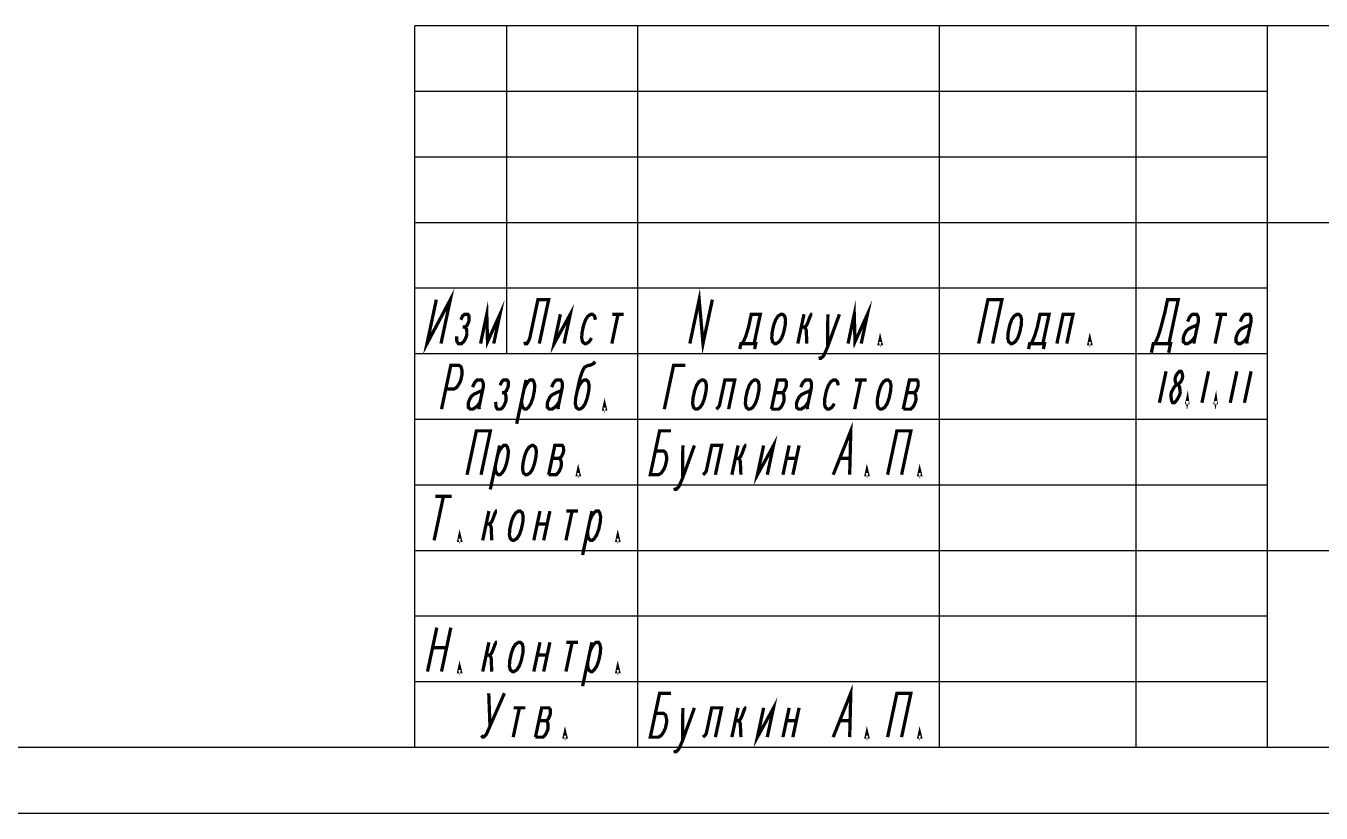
# Model space of a CAD drawing. Header units: millimetres. Extents: x 0 to 420, y 0 to 297.
# Drawn here: x 200.3 to 299.1, y 0 to 60 of the extents above; entities that cross this region are included whole.
import ezdxf

# ---------------------------------------------------------------- set-up
doc = ezdxf.new("R2010")
doc.units = ezdxf.units.MM
doc.header["$LTSCALE"] = 23.1
doc.layers.get('0').update_dxf_attribs({"linetype": 'CONTINUOUS'})

msp = doc.modelspace()

# ---------------------------------------------------------------- linework, layer by layer
at = {"color": 7, "linetype": 'Continuous'}
for p, q in [((415, 60), (230, 60)), ((230, 5), (230, 60)), ((237, 35), (237, 60)), ((247, 5), (247, 60)), ((270, 5), (270, 60)), ((285, 5), (285, 60)), ((295, 5), (295, 60)), ((295, 55), (230, 55)), ((295, 50), (230, 50)), ((415, 45), (230, 45)), ((295, 40), (230, 40)), ((295, 35), (230, 35)), ((295, 30), (230, 30)), ((295, 25), (230, 25)), ((415, 20), (230, 20)), ((295, 15), (230, 15)), ((295, 10), (230, 10)), ((415, 5), (20, 5)), ((415, 5), (230, 5)), ((0, 0), (420, 0))]:
    msp.add_line(p, q, dxfattribs=at)
at = {"color": 2, "linetype": 'Continuous', "const_width": 0.25}
for points in [[(231.6367419, 39.1375781), (230.9246851, 35.7875821), (232.7045581, 39.1375781), (231.9925012, 35.7875821)], [(250.9625098, 35.7875821), (251.6745667, 39.1375781), (251.9674951, 35.7875821), (252.679552, 39.1375781)], [(235.0075085, 35.7875821), (235.4822131, 38.0209149), (235.5396606, 35.9271634), (236.4871985, 38.0209149), (236.0124939, 35.7875821)], [(238.3865552, 35.9271634), (238.4196753, 35.7875821), (238.5453113, 35.7875821), (238.6378015, 35.9271634), (238.7599512, 36.2063324), (239.3830042, 39.1375781), (240.199574, 39.1375781), (239.4874915, 35.7875821)], [(241.092843, 38.0209149), (240.6181128, 35.7875821), (241.846582, 38.0209149), (241.3718774, 35.7875821)], [(263.0224878, 35.7875821), (263.497218, 38.0209149), (263.5546655, 35.9271634), (264.5022034, 38.0209149), (264.0274988, 35.7875821)], [(272.9774927, 35.7875821), (273.6895752, 39.1375781), (274.7573657, 39.1375781), (274.0453088, 35.7875821)], [(286.4196973, 35.7875821), (286.6639966, 36.3459137), (286.8454907, 36.9042453), (287.1753076, 38.1604962), (287.3830005, 39.1375781), (288.1995703, 39.1375781), (287.4874878, 35.7875821)], [(233.5088232, 37.6021646), (233.6309729, 37.8813272), (233.7862683, 38.0209149), (234.0375146, 38.0209149), (234.1334656, 37.8813272), (234.1369519, 37.6021646), (234.1072925, 37.4625769), (233.9851428, 37.1834143), (233.8298474, 37.0438266), (233.6414062, 37.0438266)], [(243.7675745, 37.6021646), (243.701283, 37.8813272), (243.5425269, 38.0209149), (243.4168909, 38.0209149), (243.1987903, 37.8813272), (243.0138354, 37.6021646), (242.8620007, 37.1834143), (242.7433374, 36.6250827), (242.7171387, 36.2063324), (242.7834302, 35.9271634), (242.9421863, 35.7875821), (243.0678223, 35.7875821), (243.2859229, 35.9271634), (243.4708777, 36.2063324)], [(245.489718, 38.0209149), (245.0149878, 35.7875821)], [(245.0500305, 38.0209149), (245.9294055, 38.0209149)], [(254.9825024, 35.7875821), (255.1046521, 36.0667447), (255.2268018, 36.3459137), (255.4379553, 37.0438266), (255.6456482, 38.0209149), (256.336582, 38.0209149), (255.8618774, 35.7875821)], [(257.3520007, 37.1834143), (257.5038354, 37.6021646), (257.6887903, 37.8813272), (257.9068909, 38.0209149), (258.0325269, 38.0209149), (258.191283, 37.8813272), (258.2575745, 37.6021646), (258.2313757, 37.1834143), (258.1127124, 36.6250827), (257.9608777, 36.2063324), (257.7759229, 35.9271634), (257.5578223, 35.7875821), (257.4321863, 35.7875821), (257.2734302, 35.9271634), (257.2071387, 36.2063324), (257.2333374, 36.6250827), (257.3520007, 37.1834143)], [(259.6656409, 38.0209149), (259.1909363, 35.7875821)], [(259.4579736, 37.0438266), (259.583584, 37.0438266), (259.70922, 37.0438266), (259.8645154, 37.1834143), (259.986665, 37.4625769), (260.1384741, 37.8813272), (260.2309644, 38.0209149), (260.2937695, 38.0209149)], [(260.8676294, 34.8104938), (260.9007751, 34.6709125), (260.9635803, 34.6709125), (261.1188757, 34.8104938), (261.211366, 34.9500815), (261.4556653, 35.5084131), (262.3665967, 38.0209149)], [(261.4872217, 38.0209149), (261.4556653, 35.5084131)], [(275.3470166, 37.1834143), (275.4988257, 37.6021646), (275.6837805, 37.8813272), (275.9019067, 38.0209149), (276.0275171, 38.0209149), (276.1862988, 37.8813272), (276.2525647, 37.6021646), (276.2263916, 37.1834143), (276.1077026, 36.6250827), (275.9558936, 36.2063324), (275.7709131, 35.9271634), (275.5528125, 35.7875821), (275.4271765, 35.7875821), (275.2684204, 35.9271634), (275.2021289, 36.2063324), (275.2283276, 36.6250827), (275.3470166, 37.1834143)], [(276.997511, 35.7875821), (277.1196606, 36.0667447), (277.2418103, 36.3459137), (277.4529639, 37.0438266), (277.6606567, 38.0209149), (278.3515906, 38.0209149), (277.876886, 35.7875821)], [(278.9446765, 35.7875821), (279.4194067, 38.0209149), (280.1731458, 38.0209149), (279.6984412, 35.7875821)], [(288.9113452, 37.4625769), (289.0334949, 37.7417459), (289.1259851, 37.8813272), (289.2812805, 38.0209149), (289.595332, 38.0209149), (289.691283, 37.8813272), (289.7244287, 37.7417459), (289.727915, 37.4625769), (289.4015332, 35.9271634), (289.434679, 35.7875821)], [(291.479718, 38.0209149), (291.0049878, 35.7875821)], [(291.0400305, 38.0209149), (291.9194055, 38.0209149)], [(292.9313379, 37.4625769), (293.0534875, 37.7417459), (293.1459778, 37.8813272), (293.3012732, 38.0209149), (293.6153247, 38.0209149), (293.7113013, 37.8813272), (293.7444214, 37.7417459), (293.7479077, 37.4625769), (293.4215515, 35.9271634), (293.4546973, 35.7875821)], [(233.1789807, 36.3459137), (233.182467, 36.0667447), (233.2156128, 35.9271634), (233.3115637, 35.7875821), (233.5628101, 35.7875821), (233.7181055, 35.9271634), (233.8105957, 36.0667447), (233.9327454, 36.3459137), (233.9624048, 36.485495), (233.9589441, 36.764664), (233.9257983, 36.9042453), (233.8298474, 37.0438266)], [(259.70922, 37.0438266), (259.8051709, 36.9042453), (259.8383167, 36.764664), (259.8818701, 35.7875821)], [(265.5350024, 35.7875821), (265.4093665, 35.7875821), (265.4687109, 36.0667447), (265.5350024, 35.7875821)], [(281.5199963, 35.7875821), (281.394386, 35.7875821), (281.4537048, 36.0667447), (281.5199963, 35.7875821)], [(289.69823, 37.3229956), (289.6057654, 37.1834143), (289.2620288, 37.0438266), (288.9810974, 36.9042453), (288.825802, 36.764664), (288.7333374, 36.6250827), (288.6111877, 36.3459137), (288.5815027, 36.2063324), (288.584989, 35.9271634), (288.7437451, 35.7875821), (288.9321863, 35.7875821), (289.1502869, 35.9271634), (289.3055823, 36.0667447), (289.4905627, 36.3459137)], [(293.7182483, 37.3229956), (293.6257581, 37.1834143), (293.2820215, 37.0438266), (293.0011157, 36.9042453), (292.8458203, 36.764664), (292.7533301, 36.6250827), (292.6311804, 36.3459137), (292.6014954, 36.2063324), (292.6049817, 35.9271634), (292.7637378, 35.7875821), (292.952179, 35.7875821), (293.1703052, 35.9271634), (293.3256006, 36.0667447), (293.5105554, 36.3459137)], [(254.7678625, 35.3688318), (254.8568665, 35.7875821), (255.9874878, 35.7875821), (255.8984839, 35.3688318)], [(276.7828711, 35.3688318), (276.871875, 35.7875821), (278.0024963, 35.7875821), (277.9134924, 35.3688318)], [(286.1457129, 35.0896628), (286.2940613, 35.7875821), (287.6131238, 35.7875821), (287.4647754, 35.0896628)], [(232.3566687, 32.3229987), (232.9847974, 32.3229987), (233.2028979, 32.46258), (233.3878784, 32.741749), (233.5100281, 33.0209116), (233.599032, 33.4396619), (233.5955457, 33.7188309), (233.5292798, 33.9979935), (233.370498, 34.1375812), (232.7423694, 34.1375812), (232.0303125, 30.7875787)], [(242.3770166, 32.1834109), (242.5288257, 32.6021613), (242.7137805, 32.8813303), (242.9319067, 33.0209116), (243.0575171, 33.0209116), (243.2162988, 32.8813303), (243.2825647, 32.6021613), (243.2563916, 32.1834109), (243.1377026, 31.6250793), (242.9858936, 31.206329), (242.8009131, 30.92716), (242.5828125, 30.7875787), (242.4571765, 30.7875787), (242.2984204, 30.92716), (242.2321289, 31.206329), (242.2583276, 31.6250793), (242.3770166, 32.1834109), (242.5550244, 33.0209116), (242.7365186, 33.5792432), (242.8586682, 33.8584122), (242.9511328, 33.9979935), (243.2320642, 34.1375812), (243.3577002, 34.1375812), (243.638606, 34.2771625), (243.7310962, 34.4167438)], [(249.0153186, 30.7875787), (249.7273755, 34.1375812), (250.6067505, 34.1375812)], [(287.2701306, 33.6731882), (286.7599988, 31.2731909)], [(288.0700891, 32.6731888), (287.9775989, 32.8731912), (287.952605, 33.0731937), (287.9951074, 33.2731897), (288.1051318, 33.4731921), (288.282627, 33.6731882), (288.4176453, 33.6731882), (288.5101355, 33.4731921), (288.5351038, 33.2731897), (288.4926013, 33.0731937), (288.3826025, 32.8731912), (288.2050818, 32.6731888)], [(290.5101343, 33.6731882), (290.0000024, 31.2731909)], [(292.6701453, 33.6731882), (292.1599878, 31.2731909)], [(293.7501379, 33.6731882), (293.2400061, 31.2731909)], [(234.3963501, 32.46258), (234.5184998, 32.741749), (234.61099, 32.8813303), (234.7662598, 33.0209116), (235.0803369, 33.0209116), (235.1762878, 32.8813303), (235.2094336, 32.741749), (235.2129199, 32.46258), (234.8865381, 30.92716), (234.9196838, 30.7875787)], [(236.4988367, 32.6021613), (236.6209863, 32.8813303), (236.7762817, 33.0209116), (237.0275281, 33.0209116), (237.123479, 32.8813303), (237.1269397, 32.6021613), (237.0972803, 32.46258), (236.9751306, 32.1834109), (236.8198352, 32.0438297), (236.631394, 32.0438297)], [(238.4722009, 33.0209116), (237.760144, 29.6709155)], [(238.3238525, 32.3229987), (238.4460022, 32.6021613), (238.6309827, 32.8813303), (238.7862781, 33.0209116), (238.9747192, 33.0209116), (239.0706702, 32.8813303), (239.1369617, 32.6021613), (239.1107629, 32.1834109), (238.992074, 31.6250793), (238.8402649, 31.206329), (238.6552844, 30.92716), (238.499989, 30.7875787), (238.3743787, 30.7875787), (238.2155969, 30.92716), (238.1493311, 31.206329), (238.1458447, 31.485498)], [(240.4263391, 32.46258), (240.5484888, 32.741749), (240.640979, 32.8813303), (240.7962744, 33.0209116), (241.1103259, 33.0209116), (241.2063025, 32.8813303), (241.2394226, 32.741749), (241.2429089, 32.46258), (240.9165527, 30.92716), (240.9496985, 30.7875787)], [(251.3220117, 32.1834109), (251.4738208, 32.6021613), (251.6588013, 32.8813303), (251.8769019, 33.0209116), (252.0025122, 33.0209116), (252.1612939, 32.8813303), (252.2275854, 32.6021613), (252.2013867, 32.1834109), (252.0826978, 31.6250793), (251.9308887, 31.206329), (251.7459082, 30.92716), (251.5278076, 30.7875787), (251.4021973, 30.7875787), (251.2434155, 30.92716), (251.177124, 31.206329), (251.2033228, 31.6250793), (251.3220117, 32.1834109)], [(252.9725061, 30.7875787), (253.1278015, 30.92716), (253.2202661, 31.0667477), (253.2499512, 31.206329), (253.6356519, 33.0209116), (254.3893909, 33.0209116), (253.9146863, 30.7875787)], [(255.3420044, 32.1834109), (255.4938391, 32.6021613), (255.6787939, 32.8813303), (255.8968945, 33.0209116), (256.0225305, 33.0209116), (256.1812866, 32.8813303), (256.2475781, 32.6021613), (256.2213794, 32.1834109), (256.1027161, 31.6250793), (255.9508813, 31.206329), (255.7659265, 30.92716), (255.5478003, 30.7875787), (255.4221899, 30.7875787), (255.2634082, 30.92716), (255.1971423, 31.206329), (255.2233411, 31.6250793), (255.3420044, 32.1834109)], [(257.1809399, 30.7875787), (257.6556445, 33.0209116), (258.220968, 33.0209116), (258.3169189, 32.8813303), (258.3203796, 32.6021613), (258.2907202, 32.46258), (258.1685706, 32.1834109), (258.0132751, 32.0438297), (257.4479517, 32.0438297)], [(259.4213416, 32.46258), (259.5434912, 32.741749), (259.6359814, 32.8813303), (259.7912769, 33.0209116), (260.1053284, 33.0209116), (260.2012793, 32.8813303), (260.234425, 32.741749), (260.2379114, 32.46258), (259.9115552, 30.92716), (259.9446753, 30.7875787)], [(262.2775671, 32.6021613), (262.2113013, 32.8813303), (262.0525195, 33.0209116), (261.9269092, 33.0209116), (261.708783, 32.8813303), (261.5238281, 32.6021613), (261.3719934, 32.1834109), (261.2533301, 31.6250793), (261.2271313, 31.206329), (261.2934229, 30.92716), (261.452179, 30.7875787), (261.5778149, 30.7875787), (261.7959155, 30.92716), (261.9808704, 31.206329)], [(263.9997107, 33.0209116), (263.5250061, 30.7875787)], [(263.5600232, 33.0209116), (264.4393982, 33.0209116)], [(265.3920117, 32.1834109), (265.5438208, 32.6021613), (265.7288013, 32.8813303), (265.9469019, 33.0209116), (266.0725122, 33.0209116), (266.2312939, 32.8813303), (266.2975854, 32.6021613), (266.2713867, 32.1834109), (266.1526978, 31.6250793), (266.0008887, 31.206329), (265.8159082, 30.92716), (265.5978076, 30.7875787), (265.4721973, 30.7875787), (265.3134155, 30.92716), (265.247124, 31.206329), (265.2733228, 31.6250793), (265.3920117, 32.1834109)], [(267.2309473, 30.7875787), (267.7056519, 33.0209116), (268.2709497, 33.0209116), (268.3669263, 32.8813303), (268.370387, 32.6021613), (268.3407275, 32.46258), (268.2185779, 32.1834109), (268.0632825, 32.0438297), (267.497959, 32.0438297)], [(287.7724951, 31.2731909), (287.6800049, 31.4731934), (287.655011, 31.6731894), (287.6300427, 31.8731918), (287.6725452, 32.0731943), (287.7825439, 32.2731903), (287.8925684, 32.4731927), (288.0700891, 32.6731888), (288.2050818, 32.6731888), (288.297572, 32.4731927), (288.3225659, 32.2731903), (288.3475342, 32.0731943), (288.3050317, 31.8731918), (288.195033, 31.6731894), (288.0850085, 31.4731934), (287.9074878, 31.2731909), (287.7724951, 31.2731909)], [(235.1832349, 32.3229987), (235.0907446, 32.1834109), (234.7470337, 32.0438297), (234.4661023, 31.9042484), (234.3108069, 31.7646606), (234.2183167, 31.6250793), (234.096167, 31.3459103), (234.0665076, 31.206329), (234.0699939, 30.92716), (234.22875, 30.7875787), (234.4171912, 30.7875787), (234.6352917, 30.92716), (234.7905872, 31.0667477), (234.975542, 31.3459103)], [(236.1689941, 31.3459103), (236.1724548, 31.0667477), (236.2056006, 30.92716), (236.3015515, 30.7875787), (236.5528235, 30.7875787), (236.7081189, 30.92716), (236.8005835, 31.0667477), (236.9227332, 31.3459103), (236.9524182, 31.485498), (236.9489319, 31.7646606), (236.9157861, 31.9042484), (236.8198352, 32.0438297)], [(241.2132495, 32.3229987), (241.1207593, 32.1834109), (240.7770227, 32.0438297), (240.4961169, 31.9042484), (240.3408215, 31.7646606), (240.2483313, 31.6250793), (240.1261816, 31.3459103), (240.0964966, 31.206329), (240.0999829, 30.92716), (240.258739, 30.7875787), (240.4471802, 30.7875787), (240.6653064, 30.92716), (240.8205762, 31.0667477), (241.0055566, 31.3459103)], [(244.5300037, 30.7875787), (244.4043677, 30.7875787), (244.4637122, 31.0667477), (244.5300037, 30.7875787)], [(257.1809399, 30.7875787), (257.7462378, 30.7875787), (257.9015332, 30.92716), (257.9940234, 31.0667477), (258.1161731, 31.3459103), (258.1458582, 31.485498), (258.1423718, 31.7646606), (258.1092261, 31.9042484), (258.0132751, 32.0438297)], [(260.2082263, 32.3229987), (260.1157617, 32.1834109), (259.7720251, 32.0438297), (259.4910938, 31.9042484), (259.3357983, 31.7646606), (259.2433337, 31.6250793), (259.1211841, 31.3459103), (259.091499, 31.206329), (259.0949854, 30.92716), (259.2537415, 30.7875787), (259.4421826, 30.7875787), (259.6602832, 30.92716), (259.8155786, 31.0667477), (260.0005591, 31.3459103)], [(267.2309473, 30.7875787), (267.7962451, 30.7875787), (267.9515405, 30.92716), (268.0440308, 31.0667477), (268.1661804, 31.3459103), (268.1958398, 31.485498), (268.1923792, 31.7646606), (268.1592334, 31.9042484), (268.0632825, 32.0438297)], [(288.9200098, 31.2731909), (288.8524878, 31.2731909), (288.8950159, 31.4731934), (288.9200098, 31.2731909)], [(291.0799951, 31.2731909), (291.0124988, 31.2731909), (291.0550012, 31.4731934), (291.0799951, 31.2731909)], [(261.8918665, 25.7875818), (263.232052, 29.1375778), (263.1481238, 25.7875818)], [(233.9775037, 25.7875818), (234.6895605, 29.1375778), (235.7573767, 29.1375778), (235.0453198, 25.7875818)], [(248.3332031, 27.6021643), (248.9613318, 27.6021643), (249.1200879, 27.4625766), (249.1863794, 27.183414), (249.1898657, 26.904245), (249.1008362, 26.4854947), (248.9786865, 26.2063321), (248.7937317, 25.9271631), (248.5756311, 25.7875818), (247.9475024, 25.7875818), (248.6595593, 29.1375778), (249.5389343, 29.1375778)], [(256.5878284, 28.0209146), (256.1131238, 25.7875818), (257.341593, 28.0209146), (256.8668628, 25.7875818)], [(266.0374951, 25.7875818), (266.749552, 29.1375778), (267.8173682, 29.1375778), (267.1053113, 25.7875818)], [(236.4622046, 28.0209146), (235.7501477, 24.6709122)], [(236.3138562, 27.3229953), (236.4360059, 27.6021643), (236.6209863, 27.8813269), (236.7762817, 28.0209146), (236.9646973, 28.0209146), (237.0606738, 27.8813269), (237.1269397, 27.6021643), (237.1007666, 27.183414), (236.9820776, 26.6250824), (236.8302686, 26.2063321), (236.6452881, 25.9271631), (236.4899927, 25.7875818), (236.3643823, 25.7875818), (236.2056006, 25.9271631), (236.1393091, 26.2063321), (236.1358484, 26.4854947)], [(238.3569983, 27.183414), (238.508833, 27.6021643), (238.6937878, 27.8813269), (238.9118884, 28.0209146), (239.0375244, 28.0209146), (239.1962805, 27.8813269), (239.262572, 27.6021643), (239.2363733, 27.183414), (239.11771, 26.6250824), (238.9658752, 26.2063321), (238.7809204, 25.9271631), (238.5628198, 25.7875818), (238.4371838, 25.7875818), (238.2784277, 25.9271631), (238.2121362, 26.2063321), (238.238335, 26.6250824), (238.3569983, 27.183414)], [(240.1959338, 25.7875818), (240.6706384, 28.0209146), (241.2359619, 28.0209146), (241.3319128, 27.8813269), (241.3353992, 27.6021643), (241.3057141, 27.4625766), (241.1835645, 27.183414), (241.028269, 27.0438327), (240.4629712, 27.0438327)], [(249.8126367, 24.8104967), (249.8457825, 24.6709122), (249.9085876, 24.6709122), (250.0638831, 24.8104967), (250.1563477, 24.950078), (250.4006726, 25.5084128), (251.3115784, 28.0209146)], [(250.4322034, 28.0209146), (250.4006726, 25.5084128)], [(251.9674951, 25.7875818), (252.1227905, 25.9271631), (252.2152808, 26.0667444), (252.2449402, 26.2063321), (252.6306409, 28.0209146), (253.3844055, 28.0209146), (252.9096753, 25.7875818)], [(254.6406372, 28.0209146), (254.1659326, 25.7875818)], [(254.43297, 27.0438327), (254.5585803, 27.0438327), (254.6842163, 27.0438327), (254.8395117, 27.183414), (254.9616614, 27.4625766), (255.1134705, 27.8813269), (255.2059607, 28.0209146), (255.2687659, 28.0209146)], [(258.5350195, 28.0209146), (258.0603149, 25.7875818)], [(259.2887842, 28.0209146), (258.814054, 25.7875818)], [(240.1959338, 25.7875818), (240.7612573, 25.7875818), (240.9165527, 25.9271631), (241.0090173, 26.0667444), (241.131167, 26.3459134), (241.1608521, 26.4854947), (241.1573657, 26.7646637), (241.12422, 26.904245), (241.028269, 27.0438327)], [(254.6842163, 27.0438327), (254.7801672, 26.904245), (254.813313, 26.7646637), (254.8568665, 25.7875818)], [(258.3273267, 27.0438327), (259.0810913, 27.0438327)], [(262.4101501, 27.0438327), (263.1638892, 27.0438327)], [(242.5200073, 25.7875818), (242.3943713, 25.7875818), (242.4537158, 26.0667444), (242.5200073, 25.7875818)], [(264.5299915, 25.7875818), (264.4043811, 25.7875818), (264.4637256, 26.0667444), (264.5299915, 25.7875818)], [(268.5500098, 25.7875818), (268.4243738, 25.7875818), (268.4837183, 26.0667444), (268.5500098, 25.7875818)], [(232.1770715, 24.1375809), (231.464989, 20.7875784)], [(231.5489429, 24.1375809), (232.8052002, 24.1375809)], [(235.6456348, 23.0209113), (235.1709302, 20.7875784)], [(235.4379675, 22.0438293), (235.5635779, 22.0438293), (235.6892139, 22.0438293), (235.8445093, 22.1834138), (235.9666589, 22.4625797), (236.118468, 22.88133), (236.2109583, 23.0209113), (236.2737634, 23.0209113)], [(237.3520129, 22.1834138), (237.503822, 22.6021642), (237.6888025, 22.88133), (237.9069031, 23.0209113), (238.0325134, 23.0209113), (238.1912952, 22.88133), (238.2575867, 22.6021642), (238.2313879, 22.1834138), (238.112699, 21.625079), (237.9608899, 21.2063287), (237.7759094, 20.9271629), (237.5578088, 20.7875784), (237.4321985, 20.7875784), (237.2734167, 20.9271629), (237.2071252, 21.2063287), (237.233324, 21.625079), (237.3520129, 22.1834138)], [(239.5400171, 23.0209113), (239.0653125, 20.7875784)], [(240.2937817, 23.0209113), (239.8190515, 20.7875784)], [(241.9897009, 23.0209113), (241.5149963, 20.7875784)], [(241.5500134, 23.0209113), (242.4293884, 23.0209113)], [(243.4972046, 23.0209113), (242.7851477, 19.670912)], [(243.3488562, 22.3229951), (243.4710059, 22.6021642), (243.6559863, 22.88133), (243.8112817, 23.0209113), (243.9996973, 23.0209113), (244.0956738, 22.88133), (244.1619397, 22.6021642), (244.1357666, 22.1834138), (244.0170776, 21.625079), (243.8652686, 21.2063287), (243.6802881, 20.9271629), (243.5249927, 20.7875784), (243.3993823, 20.7875784), (243.2406006, 20.9271629), (243.1743091, 21.2063287), (243.1708484, 21.4854977)], [(235.6892139, 22.0438293), (235.7851648, 21.9042448), (235.8183105, 21.7646635), (235.861864, 20.7875784)], [(239.3323242, 22.0438293), (240.0860889, 22.0438293)], [(233.475011, 20.7875784), (233.349375, 20.7875784), (233.4087195, 21.0667474), (233.475011, 20.7875784)], [(245.534989, 20.7875784), (245.4093787, 20.7875784), (245.4687231, 21.0667474), (245.534989, 20.7875784)], [(231.6745532, 14.1375806), (230.9624963, 10.7875781)], [(232.7423694, 14.1375806), (232.0303125, 10.7875781)], [(235.6456348, 13.0209142), (235.1709302, 10.7875781)], [(235.4379675, 12.043829), (235.5635779, 12.043829), (235.6892139, 12.043829), (235.8445093, 12.1834135), (235.9666589, 12.4625793), (236.118468, 12.8813297), (236.2109583, 13.0209142), (236.2737634, 13.0209142)], [(237.3520129, 12.1834135), (237.503822, 12.6021638), (237.6888025, 12.8813297), (237.9069031, 13.0209142), (238.0325134, 13.0209142), (238.1912952, 12.8813297), (238.2575867, 12.6021638), (238.2313879, 12.1834135), (238.112699, 11.6250787), (237.9608899, 11.2063284), (237.7759094, 10.9271626), (237.5578088, 10.7875781), (237.4321985, 10.7875781), (237.2734167, 10.9271626), (237.2071252, 11.2063284), (237.233324, 11.6250787), (237.3520129, 12.1834135)], [(239.5400171, 13.0209142), (239.0653125, 10.7875781)], [(240.2937817, 13.0209142), (239.8190515, 10.7875781)], [(241.9897009, 13.0209142), (241.5149963, 10.7875781)], [(241.5500134, 13.0209142), (242.4293884, 13.0209142)], [(243.4972046, 13.0209142), (242.7851477, 9.6709117)], [(243.3488562, 12.3229948), (243.4710059, 12.6021638), (243.6559863, 12.8813297), (243.8112817, 13.0209142), (243.9996973, 13.0209142), (244.0956738, 12.8813297), (244.1619397, 12.6021638), (244.1357666, 12.1834135), (244.0170776, 11.6250787), (243.8652686, 11.2063284), (243.6802881, 10.9271626), (243.5249927, 10.7875781), (243.3993823, 10.7875781), (243.2406006, 10.9271626), (243.1743091, 11.2063284), (243.1708484, 11.4854974)], [(231.348197, 12.6021638), (232.4160132, 12.6021638)], [(235.6892139, 12.043829), (235.7851648, 11.9042477), (235.8183105, 11.7646632), (235.861864, 10.7875781)], [(239.3323242, 12.043829), (240.0860889, 12.043829)], [(233.475011, 10.7875781), (233.349375, 10.7875781), (233.4087195, 11.0667471), (233.475011, 10.7875781)], [(245.534989, 10.7875781), (245.4093787, 10.7875781), (245.4687231, 11.0667471), (245.534989, 10.7875781)], [(235.0749792, 5.9271625), (235.1709302, 5.787578), (235.233761, 5.787578), (235.3890564, 5.9271625), (235.481521, 6.066747), (236.8251929, 9.1375804)], [(235.6317407, 9.1375804), (235.7258203, 6.6250786)], [(248.3332031, 7.6021637), (248.9613318, 7.6021637), (249.1200879, 7.4625792), (249.1863794, 7.1834134), (249.1898657, 6.9042476), (249.1008362, 6.4854973), (248.9786865, 6.2063283), (248.7937317, 5.9271625), (248.5756311, 5.787578), (247.9475024, 5.787578), (248.6595593, 9.1375804), (249.5389343, 9.1375804)], [(261.8918665, 5.787578), (263.232052, 9.1375804), (263.1481238, 5.787578)], [(266.0374951, 5.787578), (266.749552, 9.1375804), (267.8173682, 9.1375804), (267.1053113, 5.787578)], [(237.9697083, 8.020914), (237.4950037, 5.787578)], [(237.5300208, 8.020914), (238.4093958, 8.020914)], [(239.1909485, 5.787578), (239.6656531, 8.020914), (240.2309509, 8.020914), (240.3269275, 7.8813295), (240.3303882, 7.6021637), (240.3007288, 7.4625792), (240.1785791, 7.1834134), (240.0232837, 7.0438289), (239.4579602, 7.0438289)], [(249.8126367, 4.8104961), (249.8457825, 4.6709116), (249.9085876, 4.6709116), (250.0638831, 4.8104961), (250.1563477, 4.9500806), (250.4006726, 5.5084122), (251.3115784, 8.020914)], [(250.4322034, 8.020914), (250.4006726, 5.5084122)], [(251.9674951, 5.787578), (252.1227905, 5.9271625), (252.2152808, 6.066747), (252.2449402, 6.2063283), (252.6306409, 8.020914), (253.3844055, 8.020914), (252.9096753, 5.787578)], [(254.6406372, 8.020914), (254.1659326, 5.787578)], [(254.43297, 7.0438289), (254.5585803, 7.0438289), (254.6842163, 7.0438289), (254.8395117, 7.1834134), (254.9616614, 7.4625792), (255.1134705, 7.8813295), (255.2059607, 8.020914), (255.2687659, 8.020914)], [(256.5878284, 8.020914), (256.1131238, 5.787578), (257.341593, 8.020914), (256.8668628, 5.787578)], [(258.5350195, 8.020914), (258.0603149, 5.787578)], [(259.2887842, 8.020914), (258.814054, 5.787578)], [(239.1909485, 5.787578), (239.7562463, 5.787578), (239.9115417, 5.9271625), (240.004032, 6.066747), (240.1261816, 6.3459128), (240.1558411, 6.4854973), (240.1523804, 6.7646631), (240.1192346, 6.9042476), (240.0232837, 7.0438289)], [(254.6842163, 7.0438289), (254.7801672, 6.9042476), (254.813313, 6.7646631), (254.8568665, 5.787578)], [(258.3273267, 7.0438289), (259.0810913, 7.0438289)], [(262.4101501, 7.0438289), (263.1638892, 7.0438289)], [(241.5149963, 5.787578), (241.389386, 5.787578), (241.4487048, 6.066747), (241.5149963, 5.787578)], [(264.5299915, 5.787578), (264.4043811, 5.787578), (264.4637256, 6.066747), (264.5299915, 5.787578)], [(268.5500098, 5.787578), (268.4243738, 5.787578), (268.4837183, 6.066747), (268.5500098, 5.787578)]]:
    msp.add_lwpolyline(points, dxfattribs=at)

doc.saveas('drawing.dxf')
